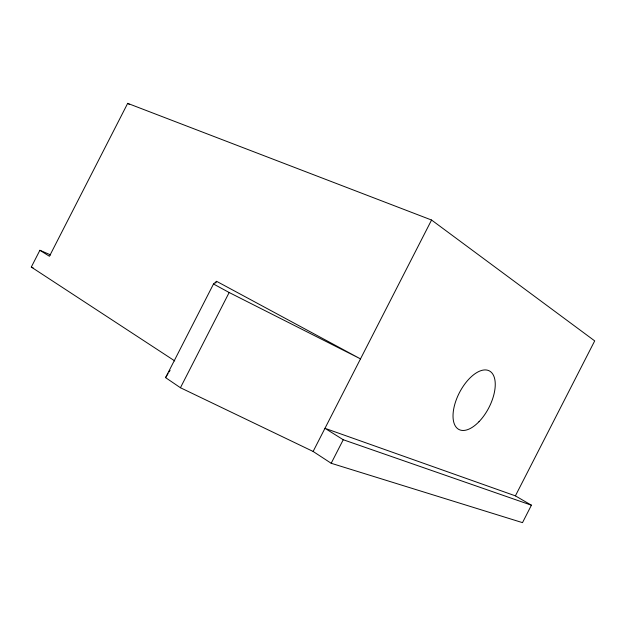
<?xml version="1.0" encoding="UTF-8"?>
<svg xmlns="http://www.w3.org/2000/svg" width="626" height="626" viewBox="0 0 626 626"><rect width="100%" height="100%" fill="white"/><g stroke="black" fill="none" stroke-linecap="round" stroke-linejoin="round"><path stroke-width="0.94" d="M174.756 360.928L31.3 267.067L39.884 250.29L50.651 254.915M213.505 284.001L229.163 292.514L360.498 358.886L216.58 281.317L213.505 284.001L165.585 377.635L180.437 387.737L313.125 451.463L331.193 463.279L522.499 522.64L531.419 505.198L343.244 439.734L324.972 428.317L515.401 495.862L594.7 340.888L431.557 220.031L127.681 103.36L49.438 256.261L39.884 250.29M215.696 283.046L216.58 281.317M180.437 387.737L229.163 292.514M313.125 451.463L431.557 220.031M331.193 463.279L343.244 439.734M165.585 377.635L168.081 373.589M169.083 371.977L170.076 370.357M31.3 267.067L33.108 267.811M515.401 495.862L531.419 505.198M127.681 103.36L129.339 104.393M478.96 421.736A33.006 16.526 -62.6 0 0 489.54 371.007A33.006 16.526 -62.6 0 0 453.92 407.855A33.006 16.526 -62.6 0 0 478.96 421.736"/></g></svg>
